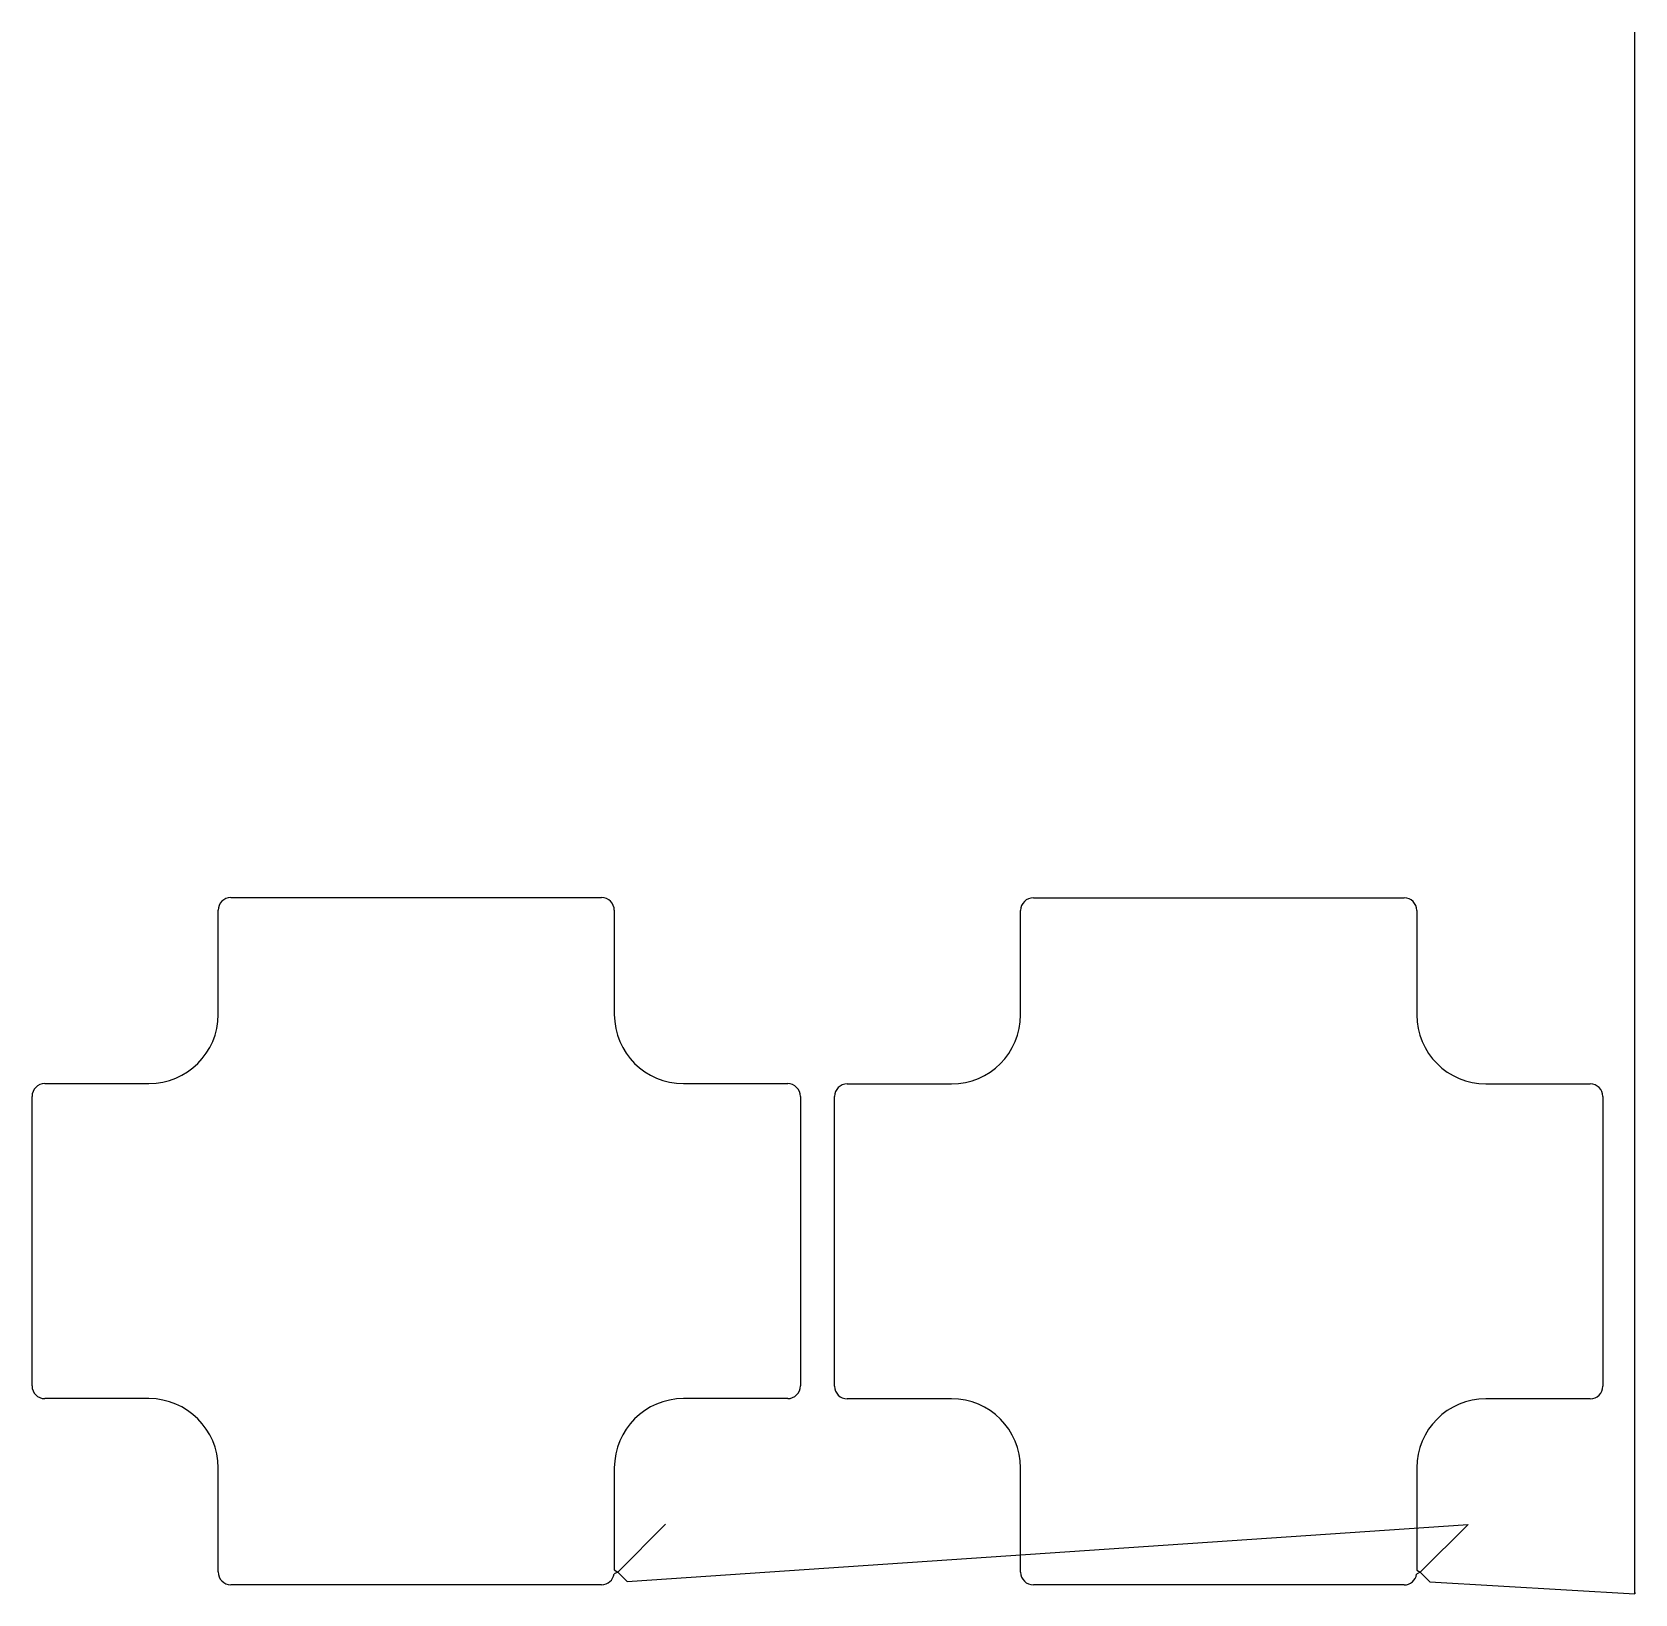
# Model space of a CAD drawing. Header units: metres. Extents: x 7 to 1191, y 0 to 1154.
import ezdxf

# ---------------------------------------------------------------- set-up
doc = ezdxf.new("R2010")
doc.units = ezdxf.units.M

msp = doc.modelspace()

# ---------------------------------------------------------------- linework, layer by layer
at = {"layer": 'TOOL_0'}
for p, q in [((1191.219, 1153.306), (1191.219, 1154.306)), ((1191.219, 1), (1191.219, 1153.306)), ((153.579, 514.652), (427.579, 514.652)), ((746.63, 514.487), (1020.63, 514.487)), ((144.179, 428.251), (144.179, 505.252)), ((436.979, 505.252), (436.979, 428.252)), ((737.23, 428.086), (737.23, 505.087)), ((1030.03, 505.087), (1030.03, 428.087)), ((6.679, 153.752), (6.679, 367.752)), ((16.079, 377.152), (93.079, 377.152)), ((488.079, 377.152), (565.079, 377.152)), ((574.479, 367.752), (574.479, 153.752)), ((599.73, 153.587), (599.73, 367.587)), ((609.13, 376.987), (686.13, 376.987)), ((1081.13, 376.987), (1158.13, 376.987)), ((1167.53, 367.587), (1167.53, 153.587)), ((93.079, 144.352), (16.079, 144.352)), ((565.079, 144.352), (488.079, 144.352)), ((686.13, 144.187), (609.13, 144.187)), ((1158.13, 144.187), (1081.13, 144.187)), ((144.179, 16.252), (144.179, 93.252)), ((436.979, 93.252), (436.979, 17.752)), ((737.23, 16.087), (737.23, 93.087)), ((1030.03, 93.087), (1030.03, 17.587)), ((474.872, 51.505), (439.517, 16.149)), ((446.588, 9.078), (1067.923, 51.34)), ((1067.923, 51.34), (1032.568, 15.984)), ((439.517, 16.149), (436.859, 14.754)), ((436.979, 17.752), (439.517, 16.149)), ((439.517, 16.149), (446.588, 9.078)), ((1032.568, 15.984), (1029.91, 14.589)), ((1030.03, 17.587), (1032.568, 15.984)), ((1032.568, 15.984), (1039.639, 8.913)), ((427.579, 6.852), (153.579, 6.852)), ((1020.63, 6.687), (746.63, 6.687)), ((1039.639, 8.913), (1191.219, 0)), ((1191.219, 0), (1191.219, 1)), ((1191.219, 1), (1191.219, 0)), ((1191.219, 0), (1191.219, 1)), ((1191.219, 0), (1191.219, 0))]:
    msp.add_line(p, q, dxfattribs=at)
for centre, radius, start, end in [((153.579, 505.252), 9.4, 90, 180), ((427.579, 505.252), 9.4, 0, 90), ((746.63, 505.087), 9.4, 90, 180), ((1020.63, 505.087), 9.4, 0, 90), ((93.079, 428.252), 51.1, 270, 359.998879), ((488.079, 428.252), 51.1, 180, 270), ((686.13, 428.087), 51.1, 270, 359.998879), ((1081.13, 428.087), 51.1, 180, 270), ((16.079, 367.752), 9.4, 90, 180), ((565.079, 367.752), 9.4, 0, 90), ((609.13, 367.587), 9.4, 90, 180), ((1158.13, 367.587), 9.4, 0, 90), ((16.079, 153.752), 9.4, 180, 270), ((93.079, 93.252), 51.1, 0, 90), ((488.079, 93.252), 51.1, 90, 180), ((565.079, 153.752), 9.4, 270, 0), ((609.13, 153.587), 9.4, 180, 270), ((686.13, 93.087), 51.1, 0, 90), ((1081.13, 93.087), 51.1, 90, 180), ((1158.13, 153.587), 9.4, 270, 0), ((153.579, 16.252), 9.4, 180, 270), ((427.579, 16.252), 9.4, 270, 350.830277), ((746.63, 16.087), 9.4, 180, 270), ((1020.63, 16.087), 9.4, 270, 350.830277)]:
    msp.add_arc(centre, radius, start, end, dxfattribs=at)

doc.saveas('drawing.dxf')
